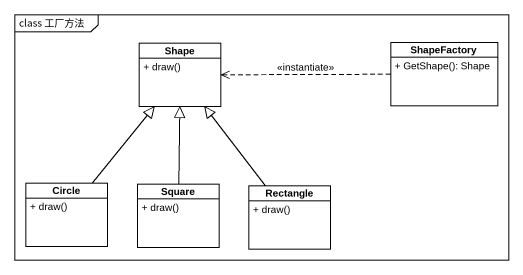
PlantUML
@startuml
mainframe class 工厂方法
hide circle
hide empty members
skinparam classAttributeIconSize 0
class Shape {
  + draw()
}
class ShapeFactory {
  + GetShape(): Shape
}
class "Circle" as Circle_ {
  + draw()
}
class Square {
  + draw()
}
class "Rectangle" as Rectangle_ {
  + draw()
}
ShapeFactory .left.> Shape : <<instantiate>>
Circle_ -up-|> Shape
Square -up-|> Shape
Rectangle_ -up-|> Shape
@enduml
